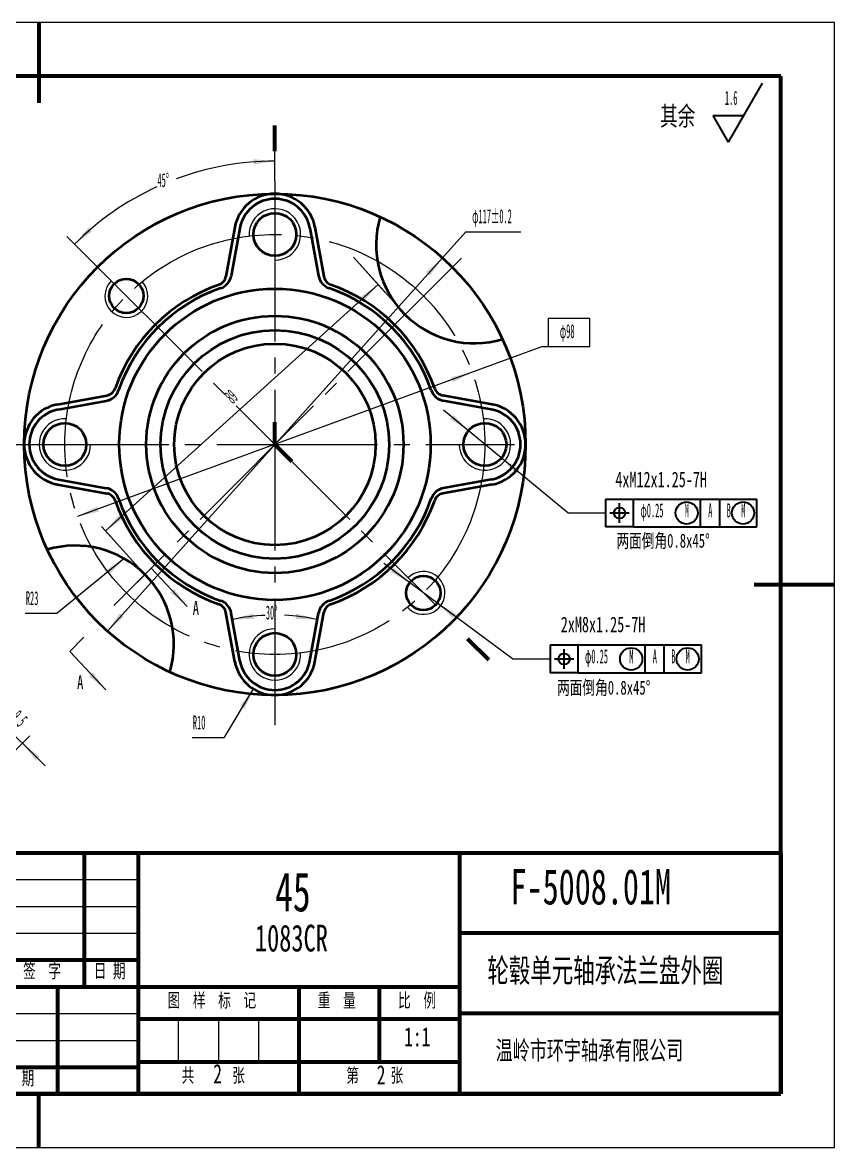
# Model space of a CAD drawing. Header units: millimetres. Extents: x -148 to 148, y -105 to 105.
# Drawn here: x -3.1 to 148.5, y -105 to 105 of the extents above; entities that cross this region are included whole.
import ezdxf

# ---------------------------------------------------------------- set-up
doc = ezdxf.new("R2010")
doc.units = ezdxf.units.MM
doc.linetypes.add('EB_DASHDOT', pattern=[39, 30, -3, 3, -3])
for name, color, linetype, lineweight in [('CAXA0', 7, 'Continuous', 70), ('CAXA3', 7, 'Continuous', 25), ('CAXA4', 3, 'Continuous', 25)]:
    doc.layers.add(name, color=color, linetype=linetype, lineweight=lineweight)
doc.styles.add('UserTxtStyle1', font='', dxfattribs={"width": 0.4})
doc.styles.add('UserTxtStyle2', font='', dxfattribs={"width": 0.667})
doc.styles.add('UserTxtStyle3', font='', dxfattribs={"width": 0.4})
doc.styles.add('UserTxtStyle4', font='', dxfattribs={"width": 0.667})
doc.styles.add('UserTxtStyle5', font='', dxfattribs={"width": 0.667})
doc.styles.add('标准', font='', dxfattribs={"width": 0.667})
doc.styles.get('UserTxtStyle1').set_extended_font_data('FangSong_GB2312')
doc.styles.get('UserTxtStyle2').set_extended_font_data('FangSong_GB2312')
doc.styles.get('UserTxtStyle3').set_extended_font_data('FangSong_GB2312')
doc.styles.get('UserTxtStyle4').set_extended_font_data('FangSong_GB2312')
doc.styles.get('UserTxtStyle5').set_extended_font_data('FangSong_GB2312')
doc.styles.get('标准').set_extended_font_data('FangSong_GB2312')
doc.dimstyles.new('标准', dxfattribs={"dimtxt": 2.6, "dimasz": 4, "dimexe": 2, "dimexo": 0, "dimtad": 1, "dimdec": 1, "dimdsep": 46, "dimtxsty": 'UserTxtStyle1', "dimcen": 0, "dimdle": 6, "dimaunit": 1, "dimazin": 2, "dimtfac": 1, "dimtdec": 3, "dimtmove": 0, "dimatfit": 3, "dimfxl": 0, "dimtolj": 1, "dimtzin": 0, "dimarcsym": 0})

# ---------------------------------------------------------------- blocks, each defined once
blk = doc.blocks.new('CAXBLOCK0', base_point=(138.5, -95))
at = {"layer": 'CAXA0', "linetype": 'Continuous', "lineweight": 25}
for p, q in [((148.5, 105), (-148.5, 105)), ((148.5, -105), (148.5, 105)), ((-148.5, -105), (148.5, -105))]:
    blk.add_line(p, q, dxfattribs=at)
at = {"layer": 'CAXA0', "linetype": 'Continuous', "lineweight": 70}
for p, q in [((0, 105), (0, 90)), ((138.5, 95), (-138.5, 95)), ((138.5, -95), (138.5, 95)), ((148.5, 0), (133.5, 0)), ((-138.5, -95), (138.5, -95)), ((0, -105), (0, -95))]:
    blk.add_line(p, q, dxfattribs=at)
blk = doc.blocks.new('CAXBLOCK5')
at = {"layer": 'CAXA0', "color": 0, "linetype": 'Continuous', "lineweight": 25, "insert": (68.17, -82.53), "char_height": 3.6, "attachment_point": 1, "style": '标准'}
blk.add_mtext('\\fFangSong_GB2312|b0|i0|p34;1:1', dxfattribs=at)
blk = doc.blocks.new('CAXBLOCK1', base_point=(138.5, -50))
at = {"layer": 'CAXA0', "linetype": 'Continuous', "lineweight": 70}
for p, q in [((-41.5, -95), (-41.5, -50)), ((-41.5, -50), (138.5, -50)), ((-33.5, -75), (-33.5, -50)), ((-26.5, -50), (-26.5, -95)), ((-6.5, -75), (-6.5, -50)), ((8.5, -75), (8.5, -50)), ((18.5, -50), (18.5, -95)), ((78.5, -50), (78.5, -95)), ((138.5, -50), (138.5, -95)), ((138.5, -65), (78.5, -65)), ((-41.5, -70), (18.5, -70)), ((-41.5, -75), (78.5, -75)), ((-11.5, -75), (-11.5, -95)), ((3.5, -75), (3.5, -95)), ((48.5, -75), (48.5, -95)), ((63.5, -75), (63.5, -89)), ((18.5, -81), (78.5, -81)), ((138.5, -80), (78.5, -80)), ((-11.5, -90), (18.5, -90)), ((18.5, -89), (78.5, -89)), ((138.5, -95), (-41.5, -95))]:
    blk.add_line(p, q, dxfattribs=at)
at = {"layer": 'CAXA3', "linetype": 'Continuous', "lineweight": 25}
for p, q in [((-41.5, -55), (18.5, -55)), ((-41.5, -60), (18.5, -60)), ((-41.5, -65), (18.5, -65)), ((-41.5, -80), (18.5, -80)), ((26, -81), (26, -89)), ((33.5, -81), (33.5, -89)), ((41, -81), (41, -89)), ((-41.5, -85), (18.5, -85)), ((-41.5, -90), (-11.5, -90))]:
    blk.add_line(p, q, dxfattribs=at)
at = {"layer": 'CAXA0', "color": 0}
blk.add_blockref('CAXBLOCK5', (0, 0), dxfattribs=at)
at = {"layer": 'CAXA0', "linetype": 'Continuous', "lineweight": 25, "char_height": 2.6, "attachment_point": 1, "style": '标准'}
for s, insert in [('\\fFangSong_GB2312|b0|i0|p34;标记', (-40.01, -70.72)), ('\\fFangSong_GB2312|b0|i0|p34;处数', (-32.51, -70.72)), ('\\fFangSong_GB2312|b0|i0|p34;更改文件名', (-22.96, -70.72)), ('\\fFangSong_GB2312|b0|i0|p34;签  字', (-2.95, -70.72)), ('\\fFangSong_GB2312|b0|i0|p34;日 期', (10.27, -70.72)), ('\\fFangSong_GB2312|b0|i0|p34;设  计', (-37.95, -75.72)), ('\\fFangSong_GB2312|b0|i0|p34;图  样  标  记', (24.01, -76.22)), ('\\fFangSong_GB2312|b0|i0|p34;重  量', (52.05, -76.22)), ('\\fFangSong_GB2312|b0|i0|p34;比  例', (67.05, -76.22)), ('\\fFangSong_GB2312|b0|i0|p34;共      张', (26.65, -90.22)), ('\\fFangSong_GB2312|b0|i0|p34;第     张', (57.37, -90.22)), ('\\fFangSong_GB2312|b0|i0|p34;日  期', (-7.95, -90.72))]:
    blk.add_mtext(s, dxfattribs=dict(at, insert=insert))
blk = doc.blocks.new('CAXBLOCK36', base_point=(128.71, 82.65))
at = {"layer": 'CAXA4', "color": 0, "linetype": 'Continuous', "lineweight": 35}
for p, q in [((128.71, 82.65), (135.06, 93.65)), ((128.71, 82.65), (125.83, 87.65)), ((125.83, 87.65), (131.6, 87.65))]:
    blk.add_line(p, q, dxfattribs=at)
at = {"layer": 'CAXA4', "color": 0, "linetype": 'Continuous', "lineweight": 25, "insert": (128.05, 92.23), "char_height": 2.6, "attachment_point": 1, "style": 'UserTxtStyle3'}
blk.add_mtext('\\fFangSong_GB2312|b0|i0|p34;1.6', dxfattribs=at)
blk = doc.blocks.new('*D38')
at = {"layer": 'CAXA0', "linetype": 'Continuous', "lineweight": 25}
for points in [[(44.05, 79.13), (40.02, 79.47), (40.09, 78.48)], [(6.65, 63.63), (9.26, 66.73), (9.91, 65.97)]]:
    blk.add_hatch(color=0, dxfattribs=at).paths.add_polyline_path(points, flags=0)
at = {"layer": 'CAXA0', "color": 0, "linetype": 'Continuous', "lineweight": 25}
for p, q in [((44.05, 75.46), (44.05, 81.13)), ((13.5, 56.78), (5.24, 65.05))]:
    blk.add_line(p, q, dxfattribs=at)
for start, end in [(90, 110.3877), (114.6451, 135)]:
    blk.add_arc((44.05, 26.24), 52.89, start, end, dxfattribs=at)
at = {"layer": 'CAXA0', "color": 0, "linetype": 'Continuous', "lineweight": 25, "insert": (22.13, 76.88), "char_height": 2.6, "attachment_point": 1, "style": 'UserTxtStyle1'}
blk.add_mtext('\\fFangSong_GB2312|b0|i0|p34;45{%%D}', dxfattribs=at)
blk = doc.blocks.new('*D39')
at = {"layer": 'CAXA0', "linetype": 'Continuous', "lineweight": 25}
for points in [[(75.31, 61.06), (72.27, 58.42), (73.01, 57.75)], [(12.79, -8.59), (15.09, -5.28), (15.84, -5.95)]]:
    blk.add_hatch(color=0, dxfattribs=at).paths.add_polyline_path(points, flags=0)
at = {"layer": 'CAXA0', "color": 0, "linetype": 'Continuous', "lineweight": 25}
for q in [(12.79, -8.59), (89.94, 65.95)]:
    blk.add_line((79.7, 65.95), q, dxfattribs=at)
at = {"layer": 'CAXA0', "color": 0, "linetype": 'Continuous', "lineweight": 25, "insert": (80.87, 70.14), "char_height": 2.6, "attachment_point": 1, "style": 'UserTxtStyle1'}
blk.add_mtext('\\fFangSong_GB2312|b0|i0|p34;φ117{%%P}0.2', dxfattribs=at)
blk = doc.blocks.new('CAXBLOCK37', base_point=(105.78, 13.45))
at = {"layer": 'CAXA4', "color": 0, "linetype": 'Continuous', "lineweight": 35}
for p, q in [((105.78, 16.05), (110.98, 16.05)), ((105.78, 16.05), (105.78, 10.85)), ((108.38, 11.63), (108.38, 15.27)), ((110.98, 10.85), (110.98, 16.05)), ((110.98, 16.05), (134.03, 16.05)), ((123.5, 10.85), (123.5, 16.05)), ((127.07, 10.85), (127.07, 16.05)), ((134.03, 10.85), (134.03, 16.05)), ((106.56, 13.45), (110.2, 13.45)), ((110.98, 10.85), (105.78, 10.85)), ((110.98, 10.85), (134.03, 10.85))]:
    blk.add_line(p, q, dxfattribs=at)
at = {"layer": 'CAXA4', "color": 0, "linetype": 'Continuous', "lineweight": 25}
blk.add_line((98.73, 13.45), (105.78, 13.45), dxfattribs=at)
at = {"layer": 'CAXA4', "color": 0, "linetype": 'Continuous', "lineweight": 35}
for centre, radius in [((120.9, 13.45), 2.08), ((131.43, 13.45), 2.08), ((108.38, 13.45), 1.04)]:
    blk.add_circle(centre, radius, dxfattribs=at)
at = {"layer": 'CAXA4', "color": 0, "linetype": 'Continuous', "lineweight": 25, "char_height": 2.6, "attachment_point": 1, "style": 'UserTxtStyle1'}
for s, insert in [('\\fFangSong_GB2312|b0|i0|p34;φ0.25 ', (112.28, 15.23)), ('\\fFangSong_GB2312|b0|i0|p34;M', (120.55, 15.23)), ('\\fFangSong_GB2312|b0|i0|p34;A', (124.93, 15.23)), ('\\fFangSong_GB2312|b0|i0|p34;B', (128.37, 15.23)), ('\\fFangSong_GB2312|b0|i0|p34;M', (131.07, 15.23))]:
    blk.add_mtext(s, dxfattribs=dict(at, insert=insert))
blk = doc.blocks.new('CAXBLOCK38', base_point=(95.43, -13.8))
at = {"layer": 'CAXA4', "color": 0, "linetype": 'Continuous', "lineweight": 35}
for p, q in [((95.43, -11.2), (100.63, -11.2)), ((95.43, -11.2), (95.43, -16.4)), ((98.03, -15.62), (98.03, -11.98)), ((100.63, -16.4), (100.63, -11.2)), ((100.63, -11.2), (123.68, -11.2)), ((113.15, -16.4), (113.15, -11.2)), ((116.73, -16.4), (116.73, -11.2)), ((123.68, -16.4), (123.68, -11.2)), ((96.21, -13.8), (99.85, -13.8)), ((100.63, -16.4), (95.43, -16.4)), ((100.63, -16.4), (123.68, -16.4))]:
    blk.add_line(p, q, dxfattribs=at)
at = {"layer": 'CAXA4', "color": 0, "linetype": 'Continuous', "lineweight": 25}
blk.add_line((88.38, -13.8), (95.43, -13.8), dxfattribs=at)
at = {"layer": 'CAXA4', "color": 0, "linetype": 'Continuous', "lineweight": 35}
for centre, radius in [((110.55, -13.8), 2.08), ((121.08, -13.8), 2.08), ((98.03, -13.8), 1.04)]:
    blk.add_circle(centre, radius, dxfattribs=at)
at = {"layer": 'CAXA4', "color": 0, "linetype": 'Continuous', "lineweight": 25, "char_height": 2.6, "attachment_point": 1, "style": 'UserTxtStyle1'}
for s, insert in [('\\fFangSong_GB2312|b0|i0|p34;φ0.25 ', (101.93, -12.02)), ('\\fFangSong_GB2312|b0|i0|p34;M', (110.2, -12.02)), ('\\fFangSong_GB2312|b0|i0|p34;A', (114.58, -12.02)), ('\\fFangSong_GB2312|b0|i0|p34;B', (118.03, -12.02)), ('\\fFangSong_GB2312|b0|i0|p34;M', (120.72, -12.02))]:
    blk.add_mtext(s, dxfattribs=dict(at, insert=insert))
blk = doc.blocks.new('*D77')
at = {"layer": 'CAXA4', "linetype": 'Continuous', "lineweight": 25}
blk.add_hatch(color=0, dxfattribs=at).paths.add_polyline_path([(15.93, 4.92), (12.52, 2.78), (13.15, 2.01)], flags=0)
at = {"layer": 'CAXA4', "color": 0, "linetype": 'Continuous', "lineweight": 25}
for p, q in [((15.93, 4.92), (3.36, -5.35)), ((3.36, -5.35), (-2.56, -5.35))]:
    blk.add_line(p, q, dxfattribs=at)
at = {"layer": 'CAXA4', "color": 0, "linetype": 'Continuous', "lineweight": 25, "insert": (-2.43, -1.16), "char_height": 2.6, "attachment_point": 1, "style": 'UserTxtStyle1'}
blk.add_mtext('\\fFangSong_GB2312|b0|i0|p34;R23', dxfattribs=at)
blk = doc.blocks.new('*D78')
at = {"layer": 'CAXA4', "linetype": 'Continuous', "lineweight": 25}
for points in [[(63.3, 56.09), (60.67, 53.04), (60, 53.78)], [(12.43, 10.11), (15.73, 12.42), (15.06, 13.16)]]:
    blk.add_hatch(color=0, dxfattribs=at).paths.add_polyline_path(points, flags=0)
at = {"layer": 'CAXA4', "color": 0, "linetype": 'Continuous', "lineweight": 25}
for p, q in [((58.69, 61.19), (64.64, 54.61)), ((12.43, 10.11), (63.3, 56.09)), ((11.69, 10.93), (13.77, 8.63))]:
    blk.add_line(p, q, dxfattribs=at)
at = {"layer": 'CAXA4', "color": 0, "linetype": 'Continuous', "lineweight": 25, "insert": (34.43, 35.64), "char_height": 2.6, "attachment_point": 1, "rotation": 42.1106, "style": 'UserTxtStyle1'}
blk.add_mtext('\\fFangSong_GB2312|b0|i0|p34;89', dxfattribs=at)
blk = doc.blocks.new('CAXBLOCK53', base_point=(27.67, -4.03))
at = {"layer": 'CAXA0', "linetype": 'Continuous', "lineweight": 25}
blk.add_hatch(color=0, dxfattribs=at).paths.add_polyline_path([(27.67, -4.03), (25.29, -0.77), (24.56, -1.45)], flags=0)
at = {"layer": 'CAXA0', "color": 0, "linetype": 'Continuous', "lineweight": 25}
blk.add_line((27.67, -4.03), (20.95, 3.13), dxfattribs=at)
blk = doc.blocks.new('CAXBLOCK54', base_point=(12.47, -19.58))
at = {"layer": 'CAXA0', "linetype": 'Continuous', "lineweight": 25}
blk.add_hatch(color=0, dxfattribs=at).paths.add_polyline_path([(12.47, -19.58), (10.1, -16.33), (9.37, -17.01)], flags=0)
at = {"layer": 'CAXA0', "color": 0, "linetype": 'Continuous', "lineweight": 25}
blk.add_line((12.47, -19.58), (5.75, -12.43), dxfattribs=at)
blk = doc.blocks.new('*D83')
at = {"layer": 'CAXA4', "linetype": 'Continuous', "lineweight": 25}
blk.add_hatch(color=0, dxfattribs=at).paths.add_polyline_path([(40.02, -19.41), (37.53, -22.58), (38.39, -23.09)], flags=0)
at = {"layer": 'CAXA4', "color": 0, "linetype": 'Continuous', "lineweight": 25}
for p, q in [((40.02, -19.41), (34.53, -28.55)), ((34.53, -28.55), (28.61, -28.55))]:
    blk.add_line(p, q, dxfattribs=at)
at = {"layer": 'CAXA4', "color": 0, "linetype": 'Continuous', "lineweight": 25, "insert": (28.74, -24.36), "char_height": 2.6, "attachment_point": 1, "style": 'UserTxtStyle1'}
blk.add_mtext('\\fFangSong_GB2312|b0|i0|p34;R10', dxfattribs=at)
blk = doc.blocks.new('*D84')
at = {"layer": 'CAXA4', "linetype": 'Continuous', "lineweight": 25}
for points in [[(36.11, -6.44), (40.01, -5.33), (40.11, -6.32)], [(51.98, -6.44), (48.08, -5.33), (47.98, -6.32)]]:
    blk.add_hatch(color=0, dxfattribs=at).paths.add_polyline_path(points, flags=0)
at = {"layer": 'CAXA4', "color": 0, "linetype": 'Continuous', "lineweight": 25}
for p, q in [((36.15, -6.62), (35.7, -4.48)), ((52.05, -6.09), (51.57, -8.39))]:
    blk.add_line(p, q, dxfattribs=at)
for start, end in [(92.6836, 101.7741), (78.2467, 87.3372)]:
    blk.add_arc((44.05, -44.53), 38.91, start, end, dxfattribs=at)
at = {"layer": 'CAXA4', "color": 0, "linetype": 'Continuous', "lineweight": 25, "insert": (42.36, -3.84), "char_height": 2.6, "attachment_point": 1, "style": 'UserTxtStyle1'}
blk.add_mtext('\\fFangSong_GB2312|b0|i0|p34;30{%%D}', dxfattribs=at)
blk = doc.blocks.new('CAXBLOCK56')
at = {"layer": 'CAXA4', "color": 0, "linetype": 'Continuous', "lineweight": 25}
for p, q in [((102.82, 49.72), (95.03, 49.72)), ((95.03, 49.72), (95.03, 44.49)), ((102.82, 44.49), (102.82, 49.72)), ((95.03, 44.49), (102.82, 44.49))]:
    blk.add_line(p, q, dxfattribs=at)
blk = doc.blocks.new('CAXBLOCK55', base_point=(98.92, 46.9))
at = {"layer": 'CAXA4', "color": 0, "linetype": 'ByBlock', "lineweight": -2}
blk.add_blockref('CAXBLOCK56', (0, 0), dxfattribs=at)
blk = doc.blocks.new('*D85')
at = {"layer": 'CAXA4', "linetype": 'Continuous', "lineweight": 25}
for points in [[(80.87, 39.69), (76.94, 38.79), (77.28, 37.85)], [(7.23, 12.78), (10.82, 14.62), (11.16, 13.68)]]:
    blk.add_hatch(color=0, dxfattribs=at).paths.add_polyline_path(points, flags=0)
at = {"layer": 'CAXA4', "color": 0, "linetype": 'Continuous', "lineweight": 25}
for q in [(7.23, 12.78), (102.82, 44.49)]:
    blk.add_line((93.99, 44.49), q, dxfattribs=at)
blk.add_blockref('CAXBLOCK55', (98.92, 46.9), dxfattribs=at)
at = {"layer": 'CAXA4', "color": 0, "linetype": 'Continuous', "lineweight": 25, "insert": (97.24, 48.68), "char_height": 2.6, "attachment_point": 1, "style": 'UserTxtStyle1'}
blk.add_mtext('\\fFangSong_GB2312|b0|i0|p34;φ98', dxfattribs=at)
blk = doc.blocks.new('*D90')
at = {"layer": 'CAXA4', "linetype": 'Continuous', "lineweight": 25}
for points in [[(-8.04, -24.61), (-11.22, -22.14), (-10.52, -21.43)], [(-3.08, -29.55), (-0.6, -32.73), (0.11, -32.02)]]:
    blk.add_hatch(color=0, dxfattribs=at).paths.add_polyline_path(points, flags=0)
at = {"layer": 'CAXA4', "color": 0, "linetype": 'Continuous', "lineweight": 25}
for p, q in [((-12.29, -20.38), (1.17, -33.78)), ((-13.19, -29.79), (-6.62, -23.19)), ((-6.82, -33.3), (-1.67, -28.13))]:
    blk.add_line(p, q, dxfattribs=at)
at = {"layer": 'CAXA4', "color": 0, "linetype": 'Continuous', "lineweight": 25, "insert": (-3.54, -23.18), "char_height": 2.6, "attachment_point": 1, "rotation": 315.1011, "style": 'UserTxtStyle1'}
blk.add_mtext('\\fFangSong_GB2312|b0|i0|p34;9.5', dxfattribs=at)

msp = doc.modelspace()

# ---------------------------------------------------------------- hatches: boundary and pattern name
at = {"layer": 'CAXA4', "linetype": 'Continuous', "lineweight": 25}
for points in [[(80.17, 28.78), (77.4, 31.72), (76.77, 30.95)], [(86.34, 23.69), (89.74, 21.53), (89.1, 20.75)], [(69.2, 0.42), (66.28, 3.21), (65.69, 2.4)], [(74.34, -3.39), (77.85, -5.37), (77.26, -6.17)]]:
    msp.add_hatch(color=256, dxfattribs=at).paths.add_polyline_path(points, flags=0)

# ---------------------------------------------------------------- linework, layer by layer
at = {"layer": 'CAXA0', "linetype": 'Continuous', "lineweight": 70}
for p, q in [((44.01, 80.96), (44.01, 85.8)), ((44.05, 26.24), (44.05, 30.4)), ((44.05, 26.24), (47.23, 23.08)), ((80.02, -10.05), (84, -13.99))]:
    msp.add_line(p, q, dxfattribs=at)
at = {"layer": 'CAXA3', "color": 1, "linetype": 'EB_DASHDOT', "lineweight": 25}
for p, q in [((44.05, 75.46), (44.05, -26.18)), ((9.25, 61.04), (74.12, -3.83)), ((78.86, 61.04), (13.99, -3.83)), ((-5.77, 26.24), (88.77, 26.24))]:
    msp.add_line(p, q, dxfattribs=at)
at = {"layer": 'CAXA3', "linetype": 'Continuous', "lineweight": 50}
for p, q in [((36.57, 66.79), (34.91, 57.59)), ((37.51, 66.62), (35.9, 57.7)), ((50.59, 66.62), (52.21, 57.7)), ((51.53, 66.79), (53.2, 57.59)), ((3.5, 33.71), (12.7, 35.38)), ((3.66, 32.78), (12.58, 34.39)), ((84.61, 33.71), (75.41, 35.38)), ((84.44, 32.78), (75.52, 34.39)), ((3.66, 19.7), (12.58, 18.08)), ((84.44, 19.7), (75.52, 18.08)), ((3.5, 18.76), (12.7, 17.09)), ((84.61, 18.76), (75.41, 17.09)), ((36.57, -14.32), (34.91, -5.12)), ((37.51, -14.15), (35.9, -5.23)), ((50.59, -14.15), (52.21, -5.23)), ((51.53, -14.32), (53.2, -5.12))]:
    msp.add_line(p, q, dxfattribs=at)
at = {"layer": 'CAXA3', "linetype": 'Continuous', "lineweight": 25}
for p, q in [((66.78, 52.24), (58.69, 61.19)), ((19.79, 1.97), (11.69, 10.93)), ((18.35, 0.47), (20.95, 3.13)), ((5.75, -12.43), (8.41, -9.71))]:
    msp.add_line(p, q, dxfattribs=at)
at = {"layer": 'CAXA3', "linetype": 'Continuous', "lineweight": 50}
for centre, radius in [((44.05, 26.24), 46.8), ((44.05, 65.44), 4), ((16.33, 53.95), 3.2), ((44.05, 26.24), 29.06), ((44.05, 26.24), 24), ((44.05, 26.24), 21.33), ((44.05, 26.24), 18.8), ((4.85, 26.24), 4), ((83.25, 26.24), 4), ((71.77, -1.48), 3.2), ((44.05, -12.96), 4)]:
    msp.add_circle(centre, radius, dxfattribs=at)
at = {"layer": 'CAXA3', "color": 1, "linetype": 'EB_DASHDOT', "lineweight": 25}
msp.add_circle((44.05, 26.24), 39.2, dxfattribs=at)
at = {"layer": 'CAXA3', "linetype": 'Continuous', "lineweight": 50}
for centre, radius, start, end in [((44.05, 65.44), 7.6, 10.2222, 169.7778), ((44.05, 65.44), 6.65, 10.2222, 169.7778), ((81.33, 63.51), 18.4, 163.5488, 286.4512), ((32.94, 57.95), 2, 289.3111, 349.7429), ((32.95, 58.24), 3, 289.1379, 349.7429), ((55.16, 58.24), 3, 190.2571, 250.8621), ((55.16, 57.95), 2, 190.257, 250.6892), ((44.05, 26.24), 31.6, 109.311, 160.689), ((44.05, 26.24), 30.88, 109.1378, 160.8622), ((44.05, 26.24), 30.88, 19.1378, 70.8622), ((44.05, 26.24), 31.6, 19.311, 70.689), ((12.05, 37.34), 3, 280.2571, 340.8623), ((12.34, 37.35), 2, 280.2571, 340.6891), ((76.05, 37.34), 3, 199.1378, 259.7429), ((75.76, 37.35), 2, 199.3111, 259.7429), ((4.85, 26.24), 7.6, 100.2222, 259.7778), ((83.25, 26.24), 7.6, 280.2222, 79.7778), ((4.85, 26.24), 6.65, 100.2222, 259.7778), ((83.25, 26.24), 6.65, 280.2222, 79.7778), ((12.05, 15.13), 3, 19.1378, 79.7429), ((12.34, 15.12), 2, 19.3109, 79.7429), ((76.05, 15.13), 3, 100.2571, 160.8623), ((75.76, 15.12), 2, 100.257, 160.6892), ((44.05, 26.24), 31.6, 199.311, 250.689), ((44.05, 26.24), 30.88, 199.1378, 250.8622), ((44.05, 26.24), 30.88, 289.1378, 340.8622), ((44.05, 26.24), 31.6, 289.311, 340.689), ((6.78, -11.04), 18.4, 343.5488, 106.4512), ((32.94, -5.47), 2, 10.2572, 70.6888), ((32.95, -5.77), 3, 10.2571, 70.8621), ((55.16, -5.77), 3, 109.1379, 169.7429), ((55.16, -5.47), 2, 109.3111, 169.7429), ((44.05, -12.96), 7.6, 190.2222, 349.7778), ((44.05, -12.96), 6.65, 190.2222, 349.7778)]:
    msp.add_arc(centre, radius, start, end, dxfattribs=at)
at = {"layer": 'CAXA3', "linetype": 'Continuous', "lineweight": 25}
for centre, radius, start, end in [((44.05, 65.44), 4.8, 270, 183.5101), ((16.33, 53.95), 4, 135, 42.0755), ((4.85, 26.24), 4.8, 86.4899, 0), ((83.25, 26.24), 4.8, 180, 93.5101), ((71.77, -1.48), 4, 222.0755, 135), ((44.05, -12.96), 4.8, 90, 3.5101)]:
    msp.add_arc(centre, radius, start, end, dxfattribs=at)
at = {"layer": 'CAXA4', "linetype": 'Continuous', "lineweight": 25}
for p, q in [((98.73, 13.45), (75.54, 32.61)), ((88.38, -13.8), (64.38, 4))]:
    msp.add_line(p, q, dxfattribs=at)

# ---------------------------------------------------------------- block references
at = {"layer": 'CAXA0'}
for name, p in [('CAXBLOCK0', (138.5, -95)), ('CAXBLOCK1', (138.5, -50))]:
    msp.add_blockref(name, p, dxfattribs=at)
at = {"layer": 'CAXA0', "linetype": 'Continuous', "lineweight": 25}
for name, p in [('CAXBLOCK53', (27.67, -4.03)), ('CAXBLOCK54', (12.47, -19.58))]:
    msp.add_blockref(name, p, dxfattribs=at)
at = {"layer": 'CAXA4', "linetype": 'Continuous', "lineweight": 25}
for name, p in [('CAXBLOCK36', (128.71, 82.65)), ('CAXBLOCK37', (105.78, 13.45)), ('*D77', (0, 0)), ('CAXBLOCK38', (95.43, -13.8)), ('*D83', (0, 0))]:
    msp.add_blockref(name, p, dxfattribs=at)

# ---------------------------------------------------------------- texts
at = {"layer": 'CAXA3', "linetype": 'Continuous', "lineweight": 25, "insert": (85.26, -85.1), "char_height": 3.5, "attachment_point": 1, "style": 'UserTxtStyle4'}
msp.add_mtext('\\fFangSong_GB2312|b0|i0|p34;温岭市环宇轴承有限公司', dxfattribs=at)
at = {"layer": 'CAXA4', "linetype": 'Continuous', "lineweight": 25, "attachment_point": 1}
for s, insert, char_height, style in [('\\fFangSong_GB2312|b0|i0|p34;其余', (115.96, 89.35), 3.6, 'UserTxtStyle2'), ('\\fFangSong_GB2312|b0|i0|p34;4xM12x1.25-7H', (107.59, 21.16), 2.9, '标准'), ('\\fFangSong_GB2312|b0|i0|p34;两面倒角0.8x45{%%D}', (107.8, 9.57), 2.6, 'UserTxtStyle4'), ('\\fFangSong_GB2312|b0|i0|p34;A', (28.71, -3), 2.6, '标准'), ('\\fFangSong_GB2312|b0|i0|p34;2xM8x1.25-7H', (97.41, -5.91), 2.9, '标准'), ('\\fFangSong_GB2312|b0|i0|p34;A', (7.12, -16.84), 2.6, '标准'), ('\\fFangSong_GB2312|b0|i0|p34;两面倒角0.8x45{%%D}', (96.72, -17.86), 2.6, 'UserTxtStyle4'), ('\\fFangSong_GB2312|b0|i0|p34;45', (44.09, -53.63), 7.3, 'UserTxtStyle2'), ('\\fFangSong_GB2312|b0|i0|p34;F-5008.01M', (88.04, -53.03), 6.6, 'UserTxtStyle5'), ('\\fFangSong_GB2312|b0|i0|p34;1083CR', (40.32, -63.41), 5, '标准'), ('\\fFangSong_GB2312|b0|i0|p34;轮毂单元轴承法兰盘外圈', (83.72, -69.76), 4.4, 'UserTxtStyle2'), ('\\fFangSong_GB2312|b0|i0|p34;2', (32.54, -89.44), 3.6, 'UserTxtStyle2'), ('\\fFangSong_GB2312|b0|i0|p34;2', (63.05, -89.64), 3.6, 'UserTxtStyle2')]:
    msp.add_mtext(s, dxfattribs=dict(at, insert=insert, char_height=char_height, style=style))

# ---------------------------------------------------------------- dimensions: what is measured, and where the dimension line sits
at = {"layer": 'CAXA4', "linetype": 'Continuous', "lineweight": 25}
for base, center, p1, p2, text, picture, middle in [((23.81, 75.1), (44.05, 26.24), (44.05, 75.46), (13.5, 56.78), '\\fFangSong_GB2312;45{%%D}', '*D38', (23.81, 75.1)), ((44.04, -5.62), (44.05, -44.53), (52.05, -6.09), (36.15, -6.62), '\\fFangSong_GB2312;30{%%D}', '*D84', (44.04, -5.62))]:
    dim = msp.add_angular_dim_3p(base=base, center=center, p1=p1, p2=p2, text=text, dimstyle='标准', dxfattribs=at)
    dim.commit()
    dim.dimension.update_dxf_attribs({"geometry": picture, "text_midpoint": middle})
for p1, p2, text, picture, middle in [((12.79, -8.59), (75.31, 61.06), '\\fFangSong_GB2312;φ117{%%P}0.2', '*D39', (85.34, 68.35)), ((7.23, 12.78), (80.87, 39.69), '\\fFangSong_GB2312;φ98', '*D85', (98.92, 46.9))]:
    dim = msp.add_diameter_dim_2p(p1=p1, p2=p2, text=text, dimstyle='标准', dxfattribs=at)
    dim.commit()
    dim.dimension.update_dxf_attribs({"geometry": picture, "text_midpoint": middle})
for base, p1, p2, angle, text, picture, middle in [((37.87, 33.1), (11.69, 10.93), (58.69, 61.19), 222.1106, '\\fFangSong_GB2312;89', '*D78', (36.25, 34.89)), ((-5.56, -27.08), (-13.19, -29.79), (-6.82, -33.3), 135.1011, '\\fFangSong_GB2312;9.5', '*D90', (-3.86, -25.38))]:
    dim = msp.add_linear_dim(base=base, p1=p1, p2=p2, angle=angle, text=text, dimstyle='标准', dxfattribs=at)
    dim.commit()
    dim.dimension.update_dxf_attribs({"geometry": picture, "text_midpoint": middle})

doc.saveas('drawing.dxf')
